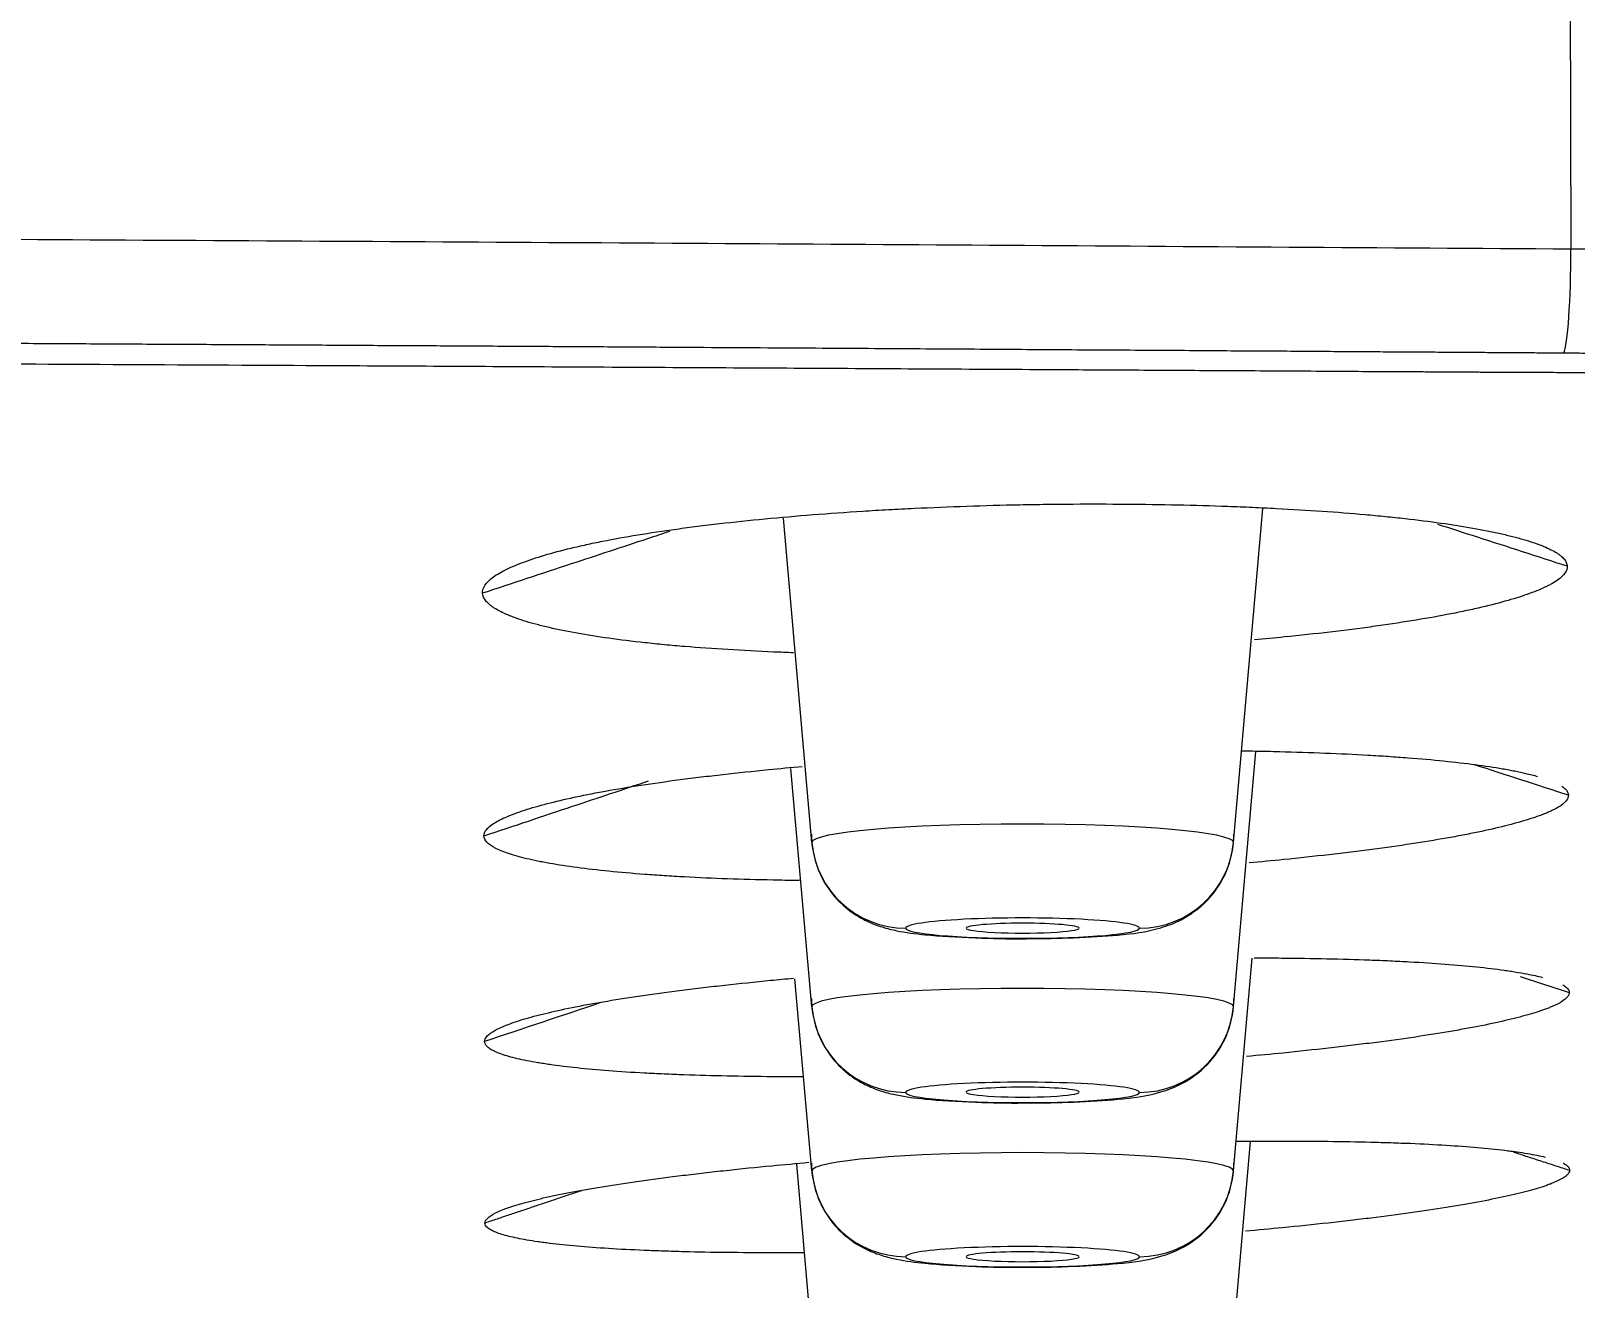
# Model space of a CAD drawing. Header units: millimetres. Extents: x 2433 to 4809, y -10272 to -6912.
# Drawn here: x 3273.48 to 3289.86, y -8008.73 to -7995.39 of the extents above; entities that cross this region are included whole.
import ezdxf

# ---------------------------------------------------------------- set-up
doc = ezdxf.new("R2010")
doc.units = ezdxf.units.MM
doc.layers.add('DIM', color=3, linetype='Continuous', lineweight=13)
doc.styles.add('ARIAL', font='arial.ttf')
doc.dimstyles.get("Standard").update_dxf_attribs({"dimtxt": 15, "dimasz": 15, "dimexe": 0.18, "dimexo": 0.0625, "dimgap": 4, "dimtad": 0, "dimtih": 1, "dimtoh": 1, "dimdec": 1, "dimdsep": 46, "dimtxsty": 'ARIAL', "dimcen": 0, "dimclrd": 3, "dimclre": 3, "dimclrt": 3, "dimadec": 0, "dimazin": 0, "dimtfac": 1, "dimtdec": 1, "dimtofl": 0, "dimtmove": 0, "dimatfit": 3, "dimfxl": 1, "dimtolj": 1, "dimtzin": 0, "dimarcsym": 0})

# ---------------------------------------------------------------- blocks, each defined once
blk = doc.blocks.new('*D42')
at = {"layer": 'Defpoints', "color": 0, "transparency": 16777216}
for p in [(3059.213, -8001.692), (3328.879, -8001.779), (3328.879, -8072.058)]:
    blk.add_point(p, dxfattribs=at)
at = {"layer": 'DIM', "color": 3, "lineweight": -2, "transparency": 16777216}
for p, q in [((3059.213, -8001.755), (3059.213, -8072.238)), ((3328.879, -8001.842), (3328.879, -8072.238)), ((3077.213, -8072.058), (3310.879, -8072.058)), ((3328.879, -8072.058), (3357.395, -8072.058))]:
    blk.add_line(p, q, dxfattribs=at)
at = {"layer": 'DIM', "color": 3, "transparency": 16777216}
for points in [[(3077.213, -8069.058), (3077.213, -8075.058), (3059.213, -8072.058)], [(3310.879, -8069.058), (3310.879, -8075.058), (3328.879, -8072.058)]]:
    blk.add_solid(points, dxfattribs=at)
at = {"layer": 'DIM', "color": 3, "transparency": 16777216, "insert": (3382.403, -8072.058), "char_height": 18, "attachment_point": 5, "style": 'ARIAL'}
blk.add_mtext('\\A1;270', dxfattribs=at)
blk = doc.blocks.new('*D43')
at = {"layer": 'Defpoints', "color": 0, "transparency": 16777216}
for p in [(3193.999, -7897.186), (3599.118, -9941.356), (3679.627, -9941.356)]:
    blk.add_point(p, dxfattribs=at)
at = {"layer": 'DIM', "color": 3, "lineweight": -2, "transparency": 16777216}
for p, q in [((3194.062, -7897.186), (3679.807, -7897.186)), ((3679.627, -7915.186), (3679.627, -8902.472)), ((3679.627, -9923.356), (3679.627, -8936.071)), ((3599.18, -9941.356), (3679.807, -9941.356))]:
    blk.add_line(p, q, dxfattribs=at)
at = {"layer": 'DIM', "color": 3, "transparency": 16777216}
for points in [[(3676.627, -7915.186), (3682.627, -7915.186), (3679.627, -7897.186)], [(3676.627, -9923.356), (3682.627, -9923.356), (3679.627, -9941.356)]]:
    blk.add_solid(points, dxfattribs=at)
at = {"layer": 'DIM', "color": 3, "transparency": 16777216, "insert": (3679.627, -8919.271), "char_height": 18, "attachment_point": 5, "style": 'ARIAL'}
blk.add_mtext('\\A1;(2280)', dxfattribs=at)

msp = doc.modelspace()

# ---------------------------------------------------------------- linework, layer by layer
at = {"linetype": 'Continuous', "lineweight": 13}
msp.add_line((3289.791, -7990.208), (3289.813, -7997.699), dxfattribs=at)
at = {"linetype": 'Continuous', "lineweight": 18}
for p, q in [((3286.236, -8003.998), (3286.547, -8000.453)), ((3281.763, -8003.998), (3281.461, -8000.558)), ((3286.236, -8005.741), (3286.474, -8003.032)), ((3281.763, -8005.741), (3281.541, -8003.212)), ((3286.236, -8007.484), (3286.434, -8005.225)), ((3281.763, -8007.484), (3281.584, -8005.445)), ((3286.236, -8009.227), (3286.416, -8007.17)), ((3281.763, -8009.227), (3281.604, -8007.411))]:
    msp.add_line(p, q, dxfattribs=at)
at = {"linetype": 'Continuous', "lineweight": 13}
for centre, major_axis, ratio, start_param, end_param in [((3289.73, -7997.82), (-0.006, -1), 0.082584, 0.167037, 1.693149), ((3283.999, -8003.998), (-2.236, 0), 0.087156, 3.141593, 6.283185), ((3282.759, -8003.911), (1, 0), 0.996195, 3.228859, 4.712389), ((3285.239, -8003.911), (-1, 0), 0.996195, 1.570796, 3.054326), ((3283.999, -8004.907), (1.24, 0), 0.087156, 0, 3.141593), ((3283.999, -8004.907), (1.24, 0), 0.087156, 3.141593, 6.283185), ((3283.999, -8005.741), (-2.236, 0), 0.087156, 3.141593, 6.283185), ((3282.759, -8005.654), (1, 0), 0.996195, 3.228859, 4.712389), ((3285.239, -8005.654), (-1, 0), 0.996195, 1.570796, 3.054326), ((3283.999, -8006.65), (1.24, 0), 0.087156, 0, 3.141593), ((3283.999, -8006.65), (1.24, 0), 0.087156, 3.141593, 6.283185), ((3283.999, -8007.484), (-2.236, 0), 0.087156, 3.141593, 6.283185), ((3282.759, -8007.397), (1, 0), 0.996195, 3.228859, 4.712389), ((3285.239, -8007.397), (-1, 0), 0.996195, 1.570796, 3.054326), ((3283.999, -8008.394), (1.24, 0), 0.087156, 0, 3.141593), ((3283.999, -8008.394), (1.24, 0), 0.087156, 3.141593, 6.283185)]:
    msp.add_ellipse(centre, major_axis=major_axis, ratio=ratio, start_param=start_param, end_param=end_param, dxfattribs=at)
at = {"linetype": 'Continuous', "lineweight": 18}
for centre, start_param, end_param in [((3283.999, -8004.907), 3.141593, 6.283185), ((3283.999, -8004.907), 0, 3.141593), ((3283.999, -8006.647), 3.141593, 6.283185), ((3283.999, -8006.647), 0, 3.141593), ((3283.999, -8008.394), 3.141593, 6.283185), ((3283.999, -8008.394), 0, 3.141593)]:
    msp.add_ellipse(centre, major_axis=(-0.6, 0), ratio=0.087156, start_param=start_param, end_param=end_param, dxfattribs=at)
at = {"linetype": 'Continuous', "lineweight": 13}
for points, knots in [([(3098.068, -7997.718), (3100.061, -7997.706), (3102.054, -7997.691), (3106.041, -7997.665), (3108.035, -7997.652), (3114.018, -7997.616), (3118.008, -7997.593), (3129.983, -7997.531), (3137.971, -7997.496), (3153.953, -7997.439), (3161.946, -7997.418), (3177.941, -7997.389), (3185.941, -7997.381), (3201.937, -7997.38), (3209.935, -7997.386), (3225.928, -7997.411), (3233.925, -7997.431), (3249.91, -7997.484), (3257.898, -7997.518), (3269.871, -7997.578), (3273.861, -7997.6), (3279.845, -7997.635), (3281.839, -7997.647), (3285.826, -7997.673), (3287.82, -7997.687), (3289.813, -7997.699)], [0, 0, 0, 0, 0.03125, 0.03125, 0.0625, 0.0625, 0.125, 0.125, 0.25, 0.25, 0.375, 0.375, 0.5, 0.5, 0.625, 0.625, 0.75, 0.75, 0.875, 0.875, 0.9375, 0.9375, 0.96875, 0.96875, 1, 1, 1, 1]), ([(3289.813, -7997.699), (3290.906, -7997.705), (3293.098, -7997.726), (3296.387, -7997.782), (3299.649, -7997.864), (3301.789, -7997.936), (3303.901, -7998.017), (3304.943, -7998.061), (3306.991, -7998.159), (3309.002, -7998.266), (3310.92, -7998.389), (3312.315, -7998.488), (3312.773, -7998.522), (3313.449, -7998.575), (3313.784, -7998.602), (3314.169, -7998.633), (3314.36, -7998.649), (3314.455, -7998.658), (3314.503, -7998.662), (3314.527, -7998.664), (3314.539, -7998.665), (3314.545, -7998.665), (3314.548, -7998.665), (3314.549, -7998.665), (3314.55, -7998.666), (3314.55, -7998.666), (3314.55, -7998.666), (3315.506, -7998.747), (3316.397, -7998.832), (3318.054, -7999.005), (3318.819, -7999.094), (3320.227, -7999.273), (3320.87, -7999.364), (3321.746, -7999.502), (3322.023, -7999.548), (3322.549, -7999.641), (3322.798, -7999.687), (3323.502, -7999.825), (3323.916, -7999.918), (3324.641, -8000.102), (3324.953, -8000.193), (3325.483, -8000.374), (3325.701, -8000.464), (3326.052, -8000.641), (3326.186, -8000.728), (3326.281, -8000.813)], [0, 0, 0, 0, 0.0625, 0.125, 0.1875, 0.25, 0.25, 0.3125, 0.3125, 0.375, 0.4375, 0.4375, 0.46875, 0.46875, 0.484375, 0.492188, 0.496094, 0.498047, 0.499023, 0.499512, 0.499756, 0.499878, 0.499939, 0.499969, 0.499985, 0.499985, 0.5, 0.5, 0.5625, 0.5625, 0.625, 0.625, 0.6875, 0.6875, 0.71875, 0.71875, 0.75, 0.75, 0.8125, 0.8125, 0.875, 0.875, 0.9375, 0.9375, 1, 1, 1, 1]), ([(3289.738, -7998.806), (3289.731, -7998.806), (3289.711, -7998.806), (3289.669, -7998.806), (3289.607, -7998.805), (3289.524, -7998.805), (3289.421, -7998.804), (3289.297, -7998.803), (3289.153, -7998.802), (3288.987, -7998.801), (3288.802, -7998.8), (3288.596, -7998.798), (3288.369, -7998.797), (3288.121, -7998.795), (3287.853, -7998.794), (3287.565, -7998.792), (3287.256, -7998.79), (3286.926, -7998.787), (3286.576, -7998.785), (3286.205, -7998.783), (3285.813, -7998.78), (3285.401, -7998.777), (3284.968, -7998.775), (3284.515, -7998.772), (3284.041, -7998.769), (3283.547, -7998.765), (3283.031, -7998.762), (3282.496, -7998.759), (3281.939, -7998.755), (3281.363, -7998.752), (3280.765, -7998.748), (3280.147, -7998.744), (3279.508, -7998.74), (3278.849, -7998.736), (3278.169, -7998.732), (3277.468, -7998.728), (3276.747, -7998.724), (3276.005, -7998.719), (3275.242, -7998.715), (3274.459, -7998.711), (3273.655, -7998.706), (3272.831, -7998.701), (3271.986, -7998.697), (3271.12, -7998.692), (3270.234, -7998.687), (3269.327, -7998.682), (3268.399, -7998.677), (3267.451, -7998.672), (3266.482, -7998.667), (3265.492, -7998.662), (3264.482, -7998.657), (3263.451, -7998.652), (3261.251, -7998.641), (3257.958, -7998.626), (3253.646, -7998.607), (3249.541, -7998.59), (3245.643, -7998.575), (3239.535, -7998.554), (3230.871, -7998.528), (3219.302, -7998.503), (3206.899, -7998.487), (3193.878, -7998.482), (3180.837, -7998.49), (3168.372, -7998.509), (3156.866, -7998.536), (3148.365, -7998.563), (3142.253, -7998.586), (3137.91, -7998.603), (3132.674, -7998.626), (3128.418, -7998.646), (3125.451, -7998.661), (3124.082, -7998.668), (3122.748, -7998.675), (3121.449, -7998.682), (3120.185, -7998.688), (3118.957, -7998.695), (3117.764, -7998.702), (3116.606, -7998.708), (3115.484, -7998.715), (3114.397, -7998.721), (3113.345, -7998.727), (3112.329, -7998.733), (3111.347, -7998.739), (3110.401, -7998.745), (3109.49, -7998.751), (3108.615, -7998.756), (3107.774, -7998.761), (3106.969, -7998.767), (3106.199, -7998.771), (3105.464, -7998.776), (3104.765, -7998.781), (3104.1, -7998.785), (3103.471, -7998.789), (3102.877, -7998.793), (3102.318, -7998.797), (3101.795, -7998.8), (3101.306, -7998.804), (3100.853, -7998.807), (3100.435, -7998.81), (3100.052, -7998.812), (3099.704, -7998.815), (3099.391, -7998.817), (3099.114, -7998.819), (3098.872, -7998.82), (3098.665, -7998.822), (3098.493, -7998.823), (3098.356, -7998.824), (3098.254, -7998.825), (3098.188, -7998.825), (3098.155, -7998.826), (3098.145, -7998.826)], [0, 0, 0, 0, 0.00011, 0.000328, 0.000653, 0.001086, 0.001627, 0.002275, 0.003031, 0.003894, 0.004865, 0.005944, 0.007131, 0.008425, 0.009827, 0.011336, 0.012953, 0.014678, 0.01651, 0.01845, 0.020497, 0.022652, 0.024915, 0.027286, 0.029764, 0.03235, 0.035043, 0.037844, 0.040753, 0.043769, 0.046893, 0.050125, 0.053464, 0.056911, 0.060465, 0.064127, 0.067897, 0.071775, 0.07576, 0.079853, 0.084053, 0.088361, 0.092777, 0.0973, 0.101931, 0.10667, 0.111516, 0.11647, 0.121531, 0.126701, 0.131977, 0.137362, 0.142854, 0.166443, 0.188951, 0.210378, 0.230724, 0.249989, 0.305985, 0.366316, 0.430982, 0.499982, 0.569953, 0.634944, 0.694953, 0.74998, 0.767983, 0.79065, 0.817983, 0.849981, 0.857318, 0.86447, 0.871439, 0.878224, 0.884825, 0.891243, 0.897476, 0.903525, 0.909391, 0.915072, 0.92057, 0.925883, 0.931013, 0.935959, 0.940721, 0.945299, 0.949693, 0.953903, 0.957929, 0.961772, 0.96543, 0.968905, 0.972196, 0.975302, 0.978225, 0.980964, 0.983519, 0.98589, 0.988078, 0.990081, 0.9919, 0.993536, 0.994988, 0.996256, 0.997339, 0.998239, 0.998955, 0.999487, 0.999836, 1, 1, 1, 1]), ([(3325.349, -8001.85), (3325.347, -8001.847), (3325.34, -8001.842), (3325.328, -8001.832), (3325.314, -8001.82), (3325.297, -8001.806), (3325.276, -8001.79), (3325.251, -8001.772), (3325.223, -8001.752), (3325.189, -8001.729), (3325.15, -8001.705), (3325.103, -8001.677), (3325.048, -8001.645), (3324.984, -8001.612), (3324.917, -8001.578), (3324.846, -8001.544), (3324.752, -8001.503), (3324.63, -8001.452), (3324.472, -8001.391), (3324.293, -8001.328), (3323.967, -8001.222), (3323.445, -8001.075), (3322.653, -8000.89), (3321.841, -8000.729), (3321.033, -8000.589), (3320.243, -8000.464), (3319.323, -8000.333), (3318.182, -8000.187), (3316.851, -8000.034), (3315.379, -7999.886), (3313.664, -7999.731), (3311.478, -7999.559), (3309.319, -7999.416), (3307.608, -7999.318), (3306.653, -7999.267), (3305.824, -7999.225), (3305.065, -7999.189), (3304.314, -7999.155), (3303.555, -7999.123), (3302.555, -7999.082), (3301.289, -7999.035), (3299.73, -7998.984), (3298.098, -7998.938), (3296.896, -7998.909), (3296.158, -7998.893), (3295.908, -7998.888), (3295.658, -7998.883), (3295.409, -7998.878), (3295.162, -7998.874), (3294.915, -7998.869), (3294.669, -7998.865), (3294.424, -7998.86), (3294.179, -7998.856), (3293.936, -7998.852), (3293.694, -7998.848), (3293.453, -7998.845), (3293.213, -7998.841), (3292.974, -7998.838), (3292.736, -7998.835), (3292.498, -7998.832), (3292.262, -7998.829), (3292.027, -7998.826), (3291.794, -7998.824), (3291.561, -7998.821), (3291.329, -7998.819), (3291.098, -7998.817), (3290.869, -7998.815), (3290.641, -7998.813), (3290.413, -7998.811), (3290.187, -7998.809), (3289.963, -7998.808), (3289.813, -7998.807), (3289.738, -7998.806)], [0, 0, 0, 0, 0.001614, 0.00367, 0.006167, 0.009107, 0.012488, 0.016311, 0.020577, 0.025284, 0.030434, 0.036027, 0.043191, 0.05036, 0.057533, 0.06471, 0.071892, 0.084353, 0.097416, 0.11108, 0.125346, 0.166756, 0.208317, 0.250031, 0.277722, 0.307818, 0.340322, 0.375231, 0.420225, 0.461811, 0.499995, 0.557019, 0.625101, 0.649907, 0.670653, 0.68734, 0.703009, 0.71867, 0.734324, 0.749969, 0.779854, 0.810657, 0.84238, 0.875027, 0.879814, 0.884576, 0.889315, 0.89403, 0.898721, 0.903388, 0.908032, 0.912651, 0.917246, 0.921817, 0.926364, 0.930888, 0.935387, 0.939862, 0.944313, 0.948741, 0.953144, 0.957523, 0.961879, 0.96621, 0.970518, 0.974801, 0.979061, 0.983297, 0.987508, 0.991696, 0.99586, 1, 1, 1, 1]), ([(3280.257, -8000.697), (3280.178, -8000.723), (3279.829, -8000.839), (3279.167, -8001.057), (3278.584, -8001.25), (3278.271, -8001.353)], [0, 0, 0, 0, 0.119243, 0.526887, 1, 1, 1, 1]), ([(3288.4, -8000.62), (3288.54, -8000.665), (3288.999, -8000.813), (3289.457, -8000.961), (3289.775, -8001.064)], [0, 0, 0, 0, 0.305241, 1, 1, 1, 1]), ([(3280.028, -8003.348), (3279.759, -8003.438), (3279.178, -8003.632), (3278.597, -8003.826), (3278.285, -8003.93)], [0, 0, 0, 0, 0.462581, 1, 1, 1, 1])]:
    msp.add_open_spline(points, degree=3, knots=knots, dxfattribs=at)
at = {"linetype": 'Continuous', "lineweight": 18}
for points, knots in [([(3098.25, -7999.029), (3098.255, -7999.029), (3098.269, -7999.029), (3098.293, -7999.028), (3098.323, -7999.028), (3098.359, -7999.028), (3098.403, -7999.028), (3098.452, -7999.027), (3098.508, -7999.027), (3098.571, -7999.026), (3098.64, -7999.026), (3098.716, -7999.025), (3098.798, -7999.025), (3098.887, -7999.024), (3098.982, -7999.024), (3099.084, -7999.023), (3099.192, -7999.022), (3099.307, -7999.021), (3099.428, -7999.021), (3099.556, -7999.02), (3099.69, -7999.019), (3099.831, -7999.018), (3099.979, -7999.017), (3100.133, -7999.016), (3100.293, -7999.015), (3100.46, -7999.014), (3100.633, -7999.013), (3100.813, -7999.012), (3101, -7999.011), (3101.193, -7999.01), (3101.392, -7999.009), (3101.598, -7999.008), (3101.811, -7999.006), (3102.03, -7999.005), (3102.255, -7999.004), (3102.487, -7999.002), (3102.726, -7999.001), (3102.971, -7999), (3103.223, -7998.998), (3103.481, -7998.996), (3103.745, -7998.995), (3104.016, -7998.993), (3104.294, -7998.992), (3104.578, -7998.99), (3104.869, -7998.988), (3105.166, -7998.987), (3105.47, -7998.985), (3105.78, -7998.983), (3106.097, -7998.981), (3106.42, -7998.979), (3106.75, -7998.978), (3107.086, -7998.976), (3107.429, -7998.974), (3107.778, -7998.972), (3108.134, -7998.97), (3108.496, -7998.968), (3108.865, -7998.966), (3109.24, -7998.963), (3109.622, -7998.961), (3110.011, -7998.959), (3110.405, -7998.957), (3110.807, -7998.955), (3111.215, -7998.953), (3111.629, -7998.95), (3112.05, -7998.948), (3112.478, -7998.946), (3112.912, -7998.943), (3113.353, -7998.941), (3113.8, -7998.939), (3114.253, -7998.936), (3114.713, -7998.934), (3115.18, -7998.931), (3115.653, -7998.929), (3116.133, -7998.926), (3116.619, -7998.924), (3117.112, -7998.921), (3117.611, -7998.919), (3118.117, -7998.916), (3118.63, -7998.914), (3119.148, -7998.911), (3119.674, -7998.909), (3120.206, -7998.906), (3120.744, -7998.903), (3121.289, -7998.901), (3121.841, -7998.898), (3122.399, -7998.895), (3122.964, -7998.893), (3123.535, -7998.89), (3124.112, -7998.887), (3124.697, -7998.885), (3125.287, -7998.882), (3125.885, -7998.879), (3126.488, -7998.876), (3127.099, -7998.874), (3127.716, -7998.871), (3128.339, -7998.868), (3128.969, -7998.865), (3129.606, -7998.863), (3130.249, -7998.86), (3130.898, -7998.857), (3131.554, -7998.854), (3132.217, -7998.852), (3132.886, -7998.849), (3133.562, -7998.846), (3134.244, -7998.844), (3134.933, -7998.841), (3135.628, -7998.838), (3136.33, -7998.835), (3137.039, -7998.833), (3137.754, -7998.83), (3138.475, -7998.827), (3139.203, -7998.825), (3139.938, -7998.822), (3140.679, -7998.819), (3141.427, -7998.817), (3142.181, -7998.814), (3142.942, -7998.811), (3143.709, -7998.809), (3144.483, -7998.806), (3145.264, -7998.803), (3149.2, -7998.791), (3156.18, -7998.771), (3166.091, -7998.748), (3175.669, -7998.733), (3184.914, -7998.724), (3194.759, -7998.72), (3205.449, -7998.723), (3217.225, -7998.735), (3229.395, -7998.757), (3240.926, -7998.787), (3251.493, -7998.823), (3259.753, -7998.855), (3266.67, -7998.886), (3271.953, -7998.912), (3276.19, -7998.934), (3279.343, -7998.951), (3281.9, -7998.965), (3283.906, -7998.977), (3285.339, -7998.985), (3286.198, -7998.99), (3286.923, -7998.994), (3287.481, -7998.998), (3287.838, -7999), (3288.096, -7999.001), (3288.255, -7999.002), (3288.349, -7999.003), (3288.412, -7999.003), (3288.477, -7999.004), (3288.54, -7999.004), (3288.604, -7999.004), (3288.666, -7999.005), (3288.728, -7999.005), (3288.79, -7999.005), (3288.851, -7999.006), (3288.911, -7999.006), (3288.97, -7999.006), (3289.029, -7999.007), (3289.088, -7999.007), (3289.145, -7999.007), (3289.202, -7999.008), (3289.259, -7999.008), (3289.314, -7999.008), (3289.37, -7999.008), (3289.424, -7999.009), (3289.478, -7999.009), (3289.531, -7999.009), (3289.584, -7999.009), (3289.619, -7999.009), (3289.636, -7999.009)], [0, 0, 0, 0, 0.00009, 0.000214, 0.000373, 0.000565, 0.000792, 0.001052, 0.001347, 0.001676, 0.002038, 0.002435, 0.002866, 0.003331, 0.003831, 0.004364, 0.004931, 0.005533, 0.006168, 0.006838, 0.007542, 0.008279, 0.009051, 0.009857, 0.010697, 0.011572, 0.01248, 0.013422, 0.014398, 0.015409, 0.016453, 0.017532, 0.018645, 0.019791, 0.020972, 0.022187, 0.023436, 0.024719, 0.026036, 0.027387, 0.028773, 0.030192, 0.031646, 0.033133, 0.034655, 0.03621, 0.0378, 0.039424, 0.041082, 0.042774, 0.0445, 0.04626, 0.048054, 0.049882, 0.051745, 0.053641, 0.055572, 0.057536, 0.059535, 0.061568, 0.063634, 0.065735, 0.06787, 0.070039, 0.072242, 0.074479, 0.076751, 0.079056, 0.081395, 0.083769, 0.086176, 0.088618, 0.091093, 0.093603, 0.096147, 0.098725, 0.101337, 0.103983, 0.106663, 0.109377, 0.112125, 0.114907, 0.117724, 0.120574, 0.123459, 0.126377, 0.12933, 0.132317, 0.135337, 0.138392, 0.141481, 0.144604, 0.147761, 0.150952, 0.154177, 0.157437, 0.16073, 0.164057, 0.167419, 0.170814, 0.174244, 0.177708, 0.181205, 0.184737, 0.188303, 0.191903, 0.195537, 0.199205, 0.202907, 0.206644, 0.210414, 0.214218, 0.218057, 0.221929, 0.225836, 0.229776, 0.233751, 0.23776, 0.241803, 0.24588, 0.249991, 0.303491, 0.355239, 0.405237, 0.453486, 0.499984, 0.559382, 0.620846, 0.684379, 0.749981, 0.801489, 0.849982, 0.879494, 0.909989, 0.932861, 0.945993, 0.959494, 0.972996, 0.977496, 0.981997, 0.986498, 0.988888, 0.990758, 0.992108, 0.992938, 0.993249, 0.99359, 0.993928, 0.994262, 0.994594, 0.994922, 0.995247, 0.995568, 0.995886, 0.996201, 0.996513, 0.996822, 0.997127, 0.997429, 0.997728, 0.998023, 0.998315, 0.998604, 0.99889, 0.999172, 0.999451, 0.999727, 1, 1, 1, 1]), ([(3289.636, -7999.009), (3289.67, -7999.01), (3289.737, -7999.01), (3289.838, -7999.01), (3289.939, -7999.011), (3290.039, -7999.011), (3290.14, -7999.012), (3290.24, -7999.012), (3290.341, -7999.013), (3290.441, -7999.013), (3290.542, -7999.014), (3290.642, -7999.015), (3290.742, -7999.015), (3290.842, -7999.016), (3290.943, -7999.017), (3291.043, -7999.017), (3291.143, -7999.018), (3291.243, -7999.019), (3291.343, -7999.02), (3291.443, -7999.021), (3291.542, -7999.021), (3291.642, -7999.022), (3291.742, -7999.023), (3291.841, -7999.024), (3291.941, -7999.025), (3292.04, -7999.026), (3292.14, -7999.027), (3292.239, -7999.028), (3292.338, -7999.029), (3292.438, -7999.03), (3292.537, -7999.031), (3292.636, -7999.032), (3292.735, -7999.033), (3292.834, -7999.035), (3292.933, -7999.036), (3293.032, -7999.037), (3293.13, -7999.038), (3293.229, -7999.04), (3293.328, -7999.041), (3293.426, -7999.042), (3293.525, -7999.043), (3293.623, -7999.045), (3293.721, -7999.046), (3293.819, -7999.048), (3293.918, -7999.049), (3294.016, -7999.05), (3294.114, -7999.052), (3294.212, -7999.053), (3294.309, -7999.055), (3294.407, -7999.056), (3294.505, -7999.058), (3294.602, -7999.06), (3294.7, -7999.061), (3294.797, -7999.063), (3294.895, -7999.065), (3294.992, -7999.066), (3295.089, -7999.068), (3295.186, -7999.07), (3295.283, -7999.071), (3295.38, -7999.073), (3295.477, -7999.075), (3295.574, -7999.077), (3295.671, -7999.079), (3295.767, -7999.08), (3295.864, -7999.082), (3295.96, -7999.084), (3296.057, -7999.086), (3296.153, -7999.088), (3296.249, -7999.09), (3296.345, -7999.092), (3296.441, -7999.094), (3296.537, -7999.096), (3296.633, -7999.098), (3296.728, -7999.1), (3296.824, -7999.102), (3296.919, -7999.105), (3297.015, -7999.107), (3297.11, -7999.109), (3297.205, -7999.111), (3297.301, -7999.113), (3297.396, -7999.116), (3297.491, -7999.118), (3297.585, -7999.12), (3297.68, -7999.122), (3297.775, -7999.125), (3297.869, -7999.127), (3297.964, -7999.13), (3298.058, -7999.132), (3298.152, -7999.134), (3298.247, -7999.137), (3298.341, -7999.139), (3298.434, -7999.142), (3298.528, -7999.144), (3298.622, -7999.147), (3298.716, -7999.149), (3298.809, -7999.152), (3298.903, -7999.155), (3298.996, -7999.157), (3299.089, -7999.16), (3299.182, -7999.162), (3299.275, -7999.165), (3299.368, -7999.168), (3299.461, -7999.171), (3299.554, -7999.173), (3299.646, -7999.176), (3299.739, -7999.179), (3299.831, -7999.182), (3299.923, -7999.185), (3300.015, -7999.187), (3300.107, -7999.19), (3300.199, -7999.193), (3300.291, -7999.196), (3300.383, -7999.199), (3300.474, -7999.202), (3300.566, -7999.205), (3300.657, -7999.208), (3300.748, -7999.211), (3300.839, -7999.214), (3300.93, -7999.217), (3301.021, -7999.22), (3301.112, -7999.223), (3301.202, -7999.226), (3301.293, -7999.23), (3301.383, -7999.233), (3301.473, -7999.236), (3301.563, -7999.239), (3301.653, -7999.242), (3301.743, -7999.246), (3301.833, -7999.249), (3301.923, -7999.252), (3302.012, -7999.256), (3302.102, -7999.259), (3302.191, -7999.262), (3302.621, -7999.279), (3303.399, -7999.31), (3304.525, -7999.359), (3305.671, -7999.413), (3306.833, -7999.474), (3307.846, -7999.531), (3308.695, -7999.582), (3309.366, -7999.624), (3309.997, -7999.666), (3310.828, -7999.724), (3311.85, -7999.799), (3313.037, -7999.896), (3314.172, -7999.997), (3315.259, -8000.102), (3316.307, -8000.213), (3317.311, -8000.33), (3318.239, -8000.449), (3319.105, -8000.571), (3319.897, -8000.694), (3320.895, -8000.868), (3321.963, -8001.089), (3322.729, -8001.297), (3323.151, -8001.437), (3323.348, -8001.509), (3323.521, -8001.578), (3323.65, -8001.636), (3323.746, -8001.683), (3323.816, -8001.719), (3323.88, -8001.755), (3323.927, -8001.783), (3323.959, -8001.803), (3323.979, -8001.816), (3323.999, -8001.83), (3324.019, -8001.844), (3324.039, -8001.858), (3324.06, -8001.873), (3324.079, -8001.889), (3324.099, -8001.904), (3324.118, -8001.921), (3324.131, -8001.932), (3324.137, -8001.937)], [0, 0, 0, 0, 0.001925, 0.00385, 0.005774, 0.007698, 0.009621, 0.011544, 0.013466, 0.015387, 0.017309, 0.019229, 0.021149, 0.023069, 0.024988, 0.026907, 0.028825, 0.030743, 0.03266, 0.034576, 0.036493, 0.038408, 0.040324, 0.042238, 0.044152, 0.046066, 0.047979, 0.049892, 0.051804, 0.053716, 0.055628, 0.057538, 0.059449, 0.061359, 0.063268, 0.065177, 0.067085, 0.068993, 0.070901, 0.072808, 0.074714, 0.07662, 0.078526, 0.080431, 0.082336, 0.08424, 0.086144, 0.088047, 0.08995, 0.091852, 0.093754, 0.095655, 0.097556, 0.099456, 0.101356, 0.103256, 0.105155, 0.107053, 0.108951, 0.110849, 0.112746, 0.114642, 0.116539, 0.118434, 0.12033, 0.122224, 0.124119, 0.126013, 0.127906, 0.129799, 0.131691, 0.133583, 0.135475, 0.137366, 0.139257, 0.141147, 0.143037, 0.144926, 0.146815, 0.148703, 0.150591, 0.152479, 0.154366, 0.156252, 0.158139, 0.160024, 0.16191, 0.163794, 0.165679, 0.167563, 0.169446, 0.171329, 0.173212, 0.175094, 0.176976, 0.178858, 0.180739, 0.182619, 0.184499, 0.186379, 0.188258, 0.190137, 0.192015, 0.193893, 0.195771, 0.197648, 0.199525, 0.201401, 0.203277, 0.205152, 0.207027, 0.208902, 0.210776, 0.21265, 0.214523, 0.216396, 0.218269, 0.220141, 0.222013, 0.223884, 0.225755, 0.227625, 0.229496, 0.231365, 0.233235, 0.235104, 0.236972, 0.23884, 0.240708, 0.242575, 0.244442, 0.246309, 0.248175, 0.250041, 0.273303, 0.297453, 0.322491, 0.34842, 0.375242, 0.391867, 0.407779, 0.422977, 0.437462, 0.468812, 0.500015, 0.530634, 0.561693, 0.593196, 0.625148, 0.657591, 0.687383, 0.719116, 0.750008, 0.813906, 0.875033, 0.891533, 0.907411, 0.922664, 0.937294, 0.945305, 0.953187, 0.960939, 0.968561, 0.97128, 0.974094, 0.977002, 0.980005, 0.983101, 0.986293, 0.989578, 0.992958, 0.996432, 1, 1, 1, 1]), ([(3278.271, -8001.353), (3278.269, -8001.326), (3278.277, -8001.299), (3278.311, -8001.245), (3278.337, -8001.218), (3278.408, -8001.163), (3278.453, -8001.136), (3278.56, -8001.081), (3278.623, -8001.055), (3278.763, -8001.002), (3278.841, -8000.976), (3279.014, -8000.924), (3279.108, -8000.899), (3279.237, -8000.868), (3279.263, -8000.862), (3279.317, -8000.85), (3279.344, -8000.843), (3279.427, -8000.825), (3279.485, -8000.813), (3279.661, -8000.778), (3279.786, -8000.756), (3280.048, -8000.712), (3280.186, -8000.692), (3280.402, -8000.662), (3280.476, -8000.652), (3280.589, -8000.638), (3280.627, -8000.633), (3280.705, -8000.624), (3280.744, -8000.619), (3280.94, -8000.596), (3281.101, -8000.58), (3281.431, -8000.548), (3281.6, -8000.533), (3281.946, -8000.506), (3282.122, -8000.493), (3282.348, -8000.479), (3282.393, -8000.476), (3282.485, -8000.471), (3282.53, -8000.468), (3282.668, -8000.461), (3282.76, -8000.456), (3283.036, -8000.443), (3283.406, -8000.428), (3283.78, -8000.417), (3284.062, -8000.412), (3284.156, -8000.41), (3284.298, -8000.409), (3284.346, -8000.408), (3284.44, -8000.407), (3284.488, -8000.407), (3284.723, -8000.405), (3284.91, -8000.406), (3285.278, -8000.409), (3285.461, -8000.411), (3285.821, -8000.419), (3285.999, -8000.424), (3286.218, -8000.432), (3286.262, -8000.434), (3286.349, -8000.437), (3286.479, -8000.443), (3286.606, -8000.449), (3286.856, -8000.462), (3287.018, -8000.471), (3287.331, -8000.493), (3287.483, -8000.505), (3287.704, -8000.524), (3287.776, -8000.531), (3287.882, -8000.542), (3287.918, -8000.545), (3287.987, -8000.553), (3288.158, -8000.571), (3288.316, -8000.591), (3288.555, -8000.625), (3288.668, -8000.643), (3288.878, -8000.68), (3288.976, -8000.7), (3289.089, -8000.725), (3289.111, -8000.73), (3289.154, -8000.741), (3289.217, -8000.756), (3289.275, -8000.772), (3289.385, -8000.804), (3289.45, -8000.826), (3289.563, -8000.871), (3289.611, -8000.894), (3289.66, -8000.923), (3289.67, -8000.929), (3289.687, -8000.941), (3289.695, -8000.947), (3289.718, -8000.965), (3289.731, -8000.978), (3289.762, -8001.014), (3289.774, -8001.039), (3289.775, -8001.064)], [0, 0, 0, 0, 0.03125, 0.03125, 0.0625, 0.0625, 0.09375, 0.09375, 0.125, 0.125, 0.15625, 0.15625, 0.1875, 0.1875, 0.195313, 0.195313, 0.203125, 0.203125, 0.21875, 0.21875, 0.25, 0.25, 0.28125, 0.28125, 0.296875, 0.296875, 0.304688, 0.304688, 0.3125, 0.3125, 0.34375, 0.34375, 0.375, 0.375, 0.40625, 0.40625, 0.414063, 0.414063, 0.421875, 0.421875, 0.4375, 0.4375, 0.46875, 0.5, 0.5, 0.515625, 0.515625, 0.523438, 0.523438, 0.53125, 0.53125, 0.5625, 0.5625, 0.59375, 0.59375, 0.625, 0.625, 0.632813, 0.632813, 0.640625, 0.65625, 0.65625, 0.6875, 0.6875, 0.71875, 0.71875, 0.734375, 0.734375, 0.742188, 0.742188, 0.75, 0.78125, 0.78125, 0.8125, 0.8125, 0.84375, 0.84375, 0.851563, 0.851563, 0.859375, 0.875, 0.875, 0.90625, 0.90625, 0.9375, 0.9375, 0.945313, 0.945313, 0.953125, 0.953125, 0.96875, 0.96875, 1, 1, 1, 1]), ([(3289.775, -8001.064), (3289.777, -8001.089), (3289.769, -8001.114), (3289.734, -8001.164), (3289.708, -8001.19), (3289.654, -8001.228), (3289.634, -8001.24), (3289.601, -8001.259), (3289.589, -8001.265), (3289.564, -8001.278), (3289.551, -8001.284), (3289.484, -8001.316), (3289.421, -8001.341), (3289.28, -8001.391), (3289.202, -8001.415), (3289.028, -8001.463), (3288.934, -8001.487), (3288.805, -8001.517), (3288.779, -8001.523), (3288.725, -8001.534), (3288.697, -8001.54), (3288.614, -8001.558), (3288.557, -8001.569), (3288.38, -8001.603), (3288.256, -8001.625), (3287.993, -8001.667), (3287.856, -8001.688), (3287.639, -8001.718), (3287.565, -8001.727), (3287.452, -8001.742), (3287.414, -8001.746), (3287.337, -8001.756), (3287.298, -8001.761), (3287.101, -8001.784), (3286.94, -8001.801), (3286.671, -8001.828), (3286.565, -8001.838), (3286.457, -8001.848)], [0, 0, 0, 0, 0.085959, 0.085959, 0.171917, 0.171917, 0.214897, 0.214897, 0.236386, 0.236386, 0.257876, 0.257876, 0.343835, 0.343835, 0.429793, 0.429793, 0.515752, 0.515752, 0.537242, 0.537242, 0.558731, 0.558731, 0.601711, 0.601711, 0.687669, 0.687669, 0.773628, 0.773628, 0.816607, 0.816607, 0.838097, 0.838097, 0.859586, 0.859586, 0.945545, 0.945545, 1, 1, 1, 1]), ([(3281.57, -8001.985), (3281.498, -8001.983), (3281.427, -8001.98), (3281.191, -8001.97), (3281.029, -8001.961), (3280.715, -8001.942), (3280.563, -8001.931), (3280.343, -8001.913), (3280.271, -8001.907), (3280.164, -8001.897), (3280.129, -8001.893), (3280.06, -8001.886), (3280.026, -8001.882), (3279.857, -8001.864), (3279.73, -8001.848), (3279.491, -8001.815), (3279.379, -8001.797), (3279.168, -8001.759), (3279.07, -8001.739), (3278.957, -8001.713), (3278.935, -8001.708), (3278.892, -8001.697), (3278.828, -8001.681), (3278.77, -8001.665), (3278.66, -8001.631), (3278.595, -8001.608), (3278.482, -8001.56), (3278.434, -8001.536), (3278.385, -8001.504), (3278.376, -8001.498), (3278.359, -8001.485), (3278.351, -8001.479), (3278.328, -8001.459), (3278.315, -8001.446), (3278.284, -8001.407), (3278.272, -8001.38), (3278.271, -8001.353)], [0, 0, 0, 0, 0.036735, 0.036735, 0.124305, 0.124305, 0.211874, 0.211874, 0.255659, 0.255659, 0.277552, 0.277552, 0.299444, 0.299444, 0.387013, 0.387013, 0.474583, 0.474583, 0.562152, 0.562152, 0.584045, 0.584045, 0.605937, 0.649722, 0.649722, 0.737291, 0.737291, 0.824861, 0.824861, 0.846753, 0.846753, 0.868646, 0.868646, 0.91243, 0.91243, 1, 1, 1, 1]), ([(3286.323, -8003.025), (3286.329, -8003.025), (3286.334, -8003.025), (3286.384, -8003.026), (3286.513, -8003.028), (3286.64, -8003.031), (3286.889, -8003.038), (3287.05, -8003.043), (3287.363, -8003.055), (3287.515, -8003.062), (3287.735, -8003.075), (3287.807, -8003.079), (3287.913, -8003.086), (3287.948, -8003.089), (3288.017, -8003.094), (3288.187, -8003.106), (3288.345, -8003.12), (3288.583, -8003.145), (3288.806, -8003.171), (3289, -8003.2), (3289.113, -8003.219), (3289.135, -8003.223), (3289.177, -8003.231), (3289.24, -8003.243), (3289.298, -8003.256), (3289.38, -8003.275), (3289.422, -8003.286), (3289.461, -8003.297)], [0, 0, 0, 0, 0.003922, 0.003922, 0.033638, 0.09307, 0.09307, 0.211934, 0.211934, 0.330798, 0.330798, 0.390229, 0.390229, 0.419945, 0.419945, 0.449661, 0.568525, 0.568525, 0.687389, 0.806252, 0.806252, 0.835968, 0.835968, 0.865684, 0.925116, 0.925116, 1, 1, 1, 1]), ([(3278.285, -8003.93), (3278.284, -8003.908), (3278.293, -8003.885), (3278.329, -8003.84), (3278.356, -8003.817), (3278.411, -8003.782), (3278.432, -8003.771), (3278.477, -8003.747), (3278.502, -8003.736), (3278.584, -8003.701), (3278.647, -8003.678), (3278.789, -8003.631), (3278.868, -8003.609), (3279.043, -8003.563), (3279.138, -8003.541), (3279.267, -8003.513), (3279.294, -8003.507), (3279.348, -8003.496), (3279.375, -8003.491), (3279.459, -8003.474), (3279.517, -8003.463), (3279.694, -8003.431), (3279.819, -8003.41), (3280.083, -8003.37), (3280.221, -8003.35), (3280.438, -8003.322), (3280.512, -8003.312), (3280.626, -8003.298), (3280.664, -8003.294), (3280.741, -8003.285), (3280.781, -8003.28), (3280.977, -8003.258), (3281.139, -8003.241), (3281.422, -8003.213), (3281.541, -8003.202), (3281.662, -8003.192)], [0, 0, 0, 0, 0.085401, 0.085401, 0.170801, 0.170801, 0.213502, 0.213502, 0.256202, 0.256202, 0.341603, 0.341603, 0.427004, 0.427004, 0.512404, 0.512404, 0.533755, 0.533755, 0.555105, 0.555105, 0.597805, 0.597805, 0.683206, 0.683206, 0.768607, 0.768607, 0.811307, 0.811307, 0.832657, 0.832657, 0.854007, 0.854007, 0.939408, 0.939408, 1, 1, 1, 1]), ([(3289.717, -8003.4), (3289.717, -8003.401), (3289.718, -8003.401), (3289.734, -8003.412), (3289.747, -8003.422), (3289.777, -8003.452), (3289.787, -8003.473), (3289.788, -8003.494)], [0, 0, 0, 0, 0.020251, 0.020251, 0.346834, 0.346834, 1, 1, 1, 1]), ([(3289.788, -8003.494), (3289.789, -8003.516), (3289.78, -8003.537), (3289.744, -8003.58), (3289.717, -8003.602), (3289.662, -8003.635), (3289.641, -8003.646), (3289.607, -8003.662), (3289.595, -8003.668), (3289.57, -8003.679), (3289.557, -8003.685), (3289.488, -8003.713), (3289.425, -8003.735), (3289.283, -8003.779), (3289.203, -8003.801), (3289.028, -8003.845), (3288.933, -8003.867), (3288.803, -8003.894), (3288.777, -8003.899), (3288.723, -8003.91), (3288.695, -8003.915), (3288.611, -8003.931), (3288.554, -8003.942), (3288.376, -8003.973), (3288.126, -8004.014), (3287.849, -8004.053), (3287.632, -8004.082), (3287.558, -8004.091), (3287.444, -8004.105), (3287.406, -8004.11), (3287.328, -8004.119), (3287.289, -8004.124), (3287.093, -8004.146), (3286.931, -8004.163), (3286.647, -8004.192), (3286.525, -8004.203), (3286.401, -8004.215)], [0, 0, 0, 0, 0.085291, 0.085291, 0.170583, 0.170583, 0.213229, 0.213229, 0.234552, 0.234552, 0.255874, 0.255874, 0.341166, 0.341166, 0.426457, 0.426457, 0.511749, 0.511749, 0.533072, 0.533072, 0.554395, 0.554395, 0.59704, 0.59704, 0.682332, 0.767623, 0.767623, 0.810269, 0.810269, 0.831592, 0.831592, 0.852915, 0.852915, 0.938206, 0.938206, 1, 1, 1, 1]), ([(3281.634, -8004.402), (3281.624, -8004.402), (3281.529, -8004.401), (3281.435, -8004.399), (3281.186, -8004.394), (3281.025, -8004.39), (3280.712, -8004.379), (3280.56, -8004.372), (3280.34, -8004.36), (3280.268, -8004.356), (3280.162, -8004.349), (3280.127, -8004.347), (3280.058, -8004.342), (3279.888, -8004.33), (3279.73, -8004.316), (3279.491, -8004.292), (3279.38, -8004.279), (3279.17, -8004.251), (3279.073, -8004.236), (3278.961, -8004.216), (3278.939, -8004.212), (3278.896, -8004.204), (3278.833, -8004.192), (3278.775, -8004.179), (3278.666, -8004.153), (3278.602, -8004.135), (3278.49, -8004.097), (3278.443, -8004.078), (3278.395, -8004.052), (3278.386, -8004.047), (3278.369, -8004.037), (3278.361, -8004.032), (3278.339, -8004.016), (3278.327, -8004.006), (3278.297, -8003.974), (3278.286, -8003.952), (3278.285, -8003.93)], [0, 0, 0, 0, 0.004846, 0.048114, 0.048114, 0.134649, 0.134649, 0.221184, 0.221184, 0.264451, 0.264451, 0.286085, 0.286085, 0.307719, 0.394254, 0.394254, 0.480789, 0.480789, 0.567324, 0.567324, 0.588958, 0.588958, 0.610592, 0.653859, 0.653859, 0.740395, 0.740395, 0.82693, 0.82693, 0.848564, 0.848564, 0.870197, 0.870197, 0.913465, 0.913465, 1, 1, 1, 1]), ([(3281.759, -8003.911), (3281.761, -8004.049), (3281.805, -8004.273), (3281.969, -8004.548), (3282.156, -8004.726), (3282.344, -8004.837), (3282.517, -8004.901), (3282.713, -8004.948), (3282.993, -8004.985), (3283.45, -8005.011), (3283.852, -8005.022), (3284.029, -8005.019), (3284.038, -8005.019)], [0, 0, 0, 0, 0.122527, 0.215408, 0.294634, 0.364592, 0.427727, 0.496738, 0.634659, 0.831916, 0.991471, 1, 1, 1, 1]), ([(3284.038, -8005.019), (3284.216, -8005.018), (3284.561, -8005.013), (3285.065, -8004.978), (3285.354, -8004.946), (3285.702, -8004.822), (3285.964, -8004.633), (3286.164, -8004.344), (3286.233, -8004.087), (3286.239, -8003.939), (3286.239, -8003.911)], [0, 0, 0, 0, 0.162675, 0.337768, 0.550867, 0.638384, 0.752048, 0.857541, 0.972916, 1, 1, 1, 1]), ([(3286.455, -8005.222), (3286.467, -8005.222), (3286.564, -8005.223), (3286.66, -8005.223), (3286.909, -8005.226), (3287.07, -8005.228), (3287.383, -8005.235), (3287.534, -8005.239), (3287.753, -8005.247), (3287.825, -8005.25), (3287.931, -8005.255), (3287.966, -8005.257), (3288.034, -8005.26), (3288.068, -8005.262), (3288.236, -8005.271), (3288.362, -8005.279), (3288.599, -8005.297), (3288.821, -8005.317), (3289.015, -8005.341), (3289.127, -8005.356), (3289.149, -8005.36), (3289.191, -8005.366), (3289.254, -8005.376), (3289.311, -8005.386), (3289.409, -8005.405), (3289.464, -8005.417), (3289.513, -8005.43)], [0, 0, 0, 0, 0.008019, 0.067423, 0.067423, 0.18623, 0.18623, 0.305037, 0.305037, 0.364441, 0.364441, 0.394143, 0.394143, 0.423845, 0.423845, 0.542652, 0.542652, 0.661459, 0.780266, 0.780266, 0.809968, 0.809968, 0.83967, 0.899073, 0.899073, 1, 1, 1, 1]), ([(3278.293, -8006.11), (3278.292, -8006.091), (3278.302, -8006.071), (3278.339, -8006.032), (3278.367, -8006.011), (3278.441, -8005.971), (3278.487, -8005.95), (3278.597, -8005.908), (3278.66, -8005.887), (3278.804, -8005.845), (3278.883, -8005.825), (3279.059, -8005.783), (3279.154, -8005.762), (3279.284, -8005.737), (3279.311, -8005.731), (3279.365, -8005.721), (3279.393, -8005.716), (3279.477, -8005.701), (3279.535, -8005.691), (3279.713, -8005.66), (3279.838, -8005.641), (3280.102, -8005.602), (3280.241, -8005.584), (3280.459, -8005.556), (3280.533, -8005.547), (3280.647, -8005.533), (3280.685, -8005.529), (3280.763, -8005.52), (3280.802, -8005.516), (3280.999, -8005.494), (3281.161, -8005.477), (3281.406, -8005.453), (3281.487, -8005.445), (3281.569, -8005.438)], [0, 0, 0, 0, 0.087085, 0.087085, 0.17417, 0.17417, 0.261256, 0.261256, 0.348341, 0.348341, 0.435426, 0.435426, 0.522511, 0.522511, 0.544283, 0.544283, 0.566054, 0.566054, 0.609597, 0.609597, 0.696682, 0.696682, 0.783767, 0.783767, 0.82731, 0.82731, 0.849081, 0.849081, 0.870852, 0.870852, 0.957938, 0.957938, 1, 1, 1, 1]), ([(3289.796, -8005.59), (3289.797, -8005.609), (3289.787, -8005.628), (3289.75, -8005.666), (3289.722, -8005.686), (3289.667, -8005.716), (3289.646, -8005.726), (3289.611, -8005.741), (3289.599, -8005.746), (3289.574, -8005.756), (3289.56, -8005.761), (3289.491, -8005.787), (3289.428, -8005.807), (3289.284, -8005.848), (3289.204, -8005.868), (3289.029, -8005.909), (3288.933, -8005.93), (3288.802, -8005.955), (3288.776, -8005.96), (3288.721, -8005.97), (3288.694, -8005.975), (3288.61, -8005.991), (3288.552, -8006.001), (3288.373, -8006.031), (3288.248, -8006.05), (3287.984, -8006.089), (3287.845, -8006.108), (3287.627, -8006.135), (3287.553, -8006.144), (3287.439, -8006.158), (3287.401, -8006.163), (3287.323, -8006.172), (3287.284, -8006.176), (3287.087, -8006.198), (3286.926, -8006.215), (3286.634, -8006.245), (3286.505, -8006.257), (3286.373, -8006.269)], [0, 0, 0, 0, 0.084987, 0.084987, 0.169974, 0.169974, 0.212468, 0.212468, 0.233714, 0.233714, 0.254961, 0.254961, 0.339948, 0.339948, 0.424935, 0.424935, 0.509922, 0.509922, 0.531169, 0.531169, 0.552416, 0.552416, 0.594909, 0.594909, 0.679896, 0.679896, 0.764883, 0.764883, 0.807377, 0.807377, 0.828624, 0.828624, 0.84987, 0.84987, 0.934857, 0.934857, 1, 1, 1, 1]), ([(3289.727, -8005.508), (3289.728, -8005.508), (3289.729, -8005.509), (3289.744, -8005.518), (3289.756, -8005.527), (3289.786, -8005.553), (3289.796, -8005.571), (3289.796, -8005.59)], [0, 0, 0, 0, 0.014457, 0.014457, 0.342972, 0.342972, 1, 1, 1, 1]), ([(3281.759, -8005.654), (3281.761, -8005.792), (3281.805, -8006.016), (3281.969, -8006.291), (3282.156, -8006.469), (3282.344, -8006.58), (3282.517, -8006.644), (3282.713, -8006.691), (3282.993, -8006.728), (3283.45, -8006.755), (3283.852, -8006.765), (3284.029, -8006.762), (3284.038, -8006.762)], [0, 0, 0, 0, 0.122527, 0.215408, 0.294634, 0.364592, 0.427727, 0.496738, 0.634659, 0.831916, 0.991471, 1, 1, 1, 1]), ([(3284.038, -8006.762), (3284.216, -8006.761), (3284.561, -8006.756), (3285.065, -8006.721), (3285.354, -8006.689), (3285.702, -8006.565), (3285.964, -8006.376), (3286.164, -8006.087), (3286.233, -8005.831), (3286.239, -8005.683), (3286.239, -8005.654)], [0, 0, 0, 0, 0.162675, 0.337768, 0.550867, 0.638384, 0.752048, 0.857541, 0.972916, 1, 1, 1, 1]), ([(3281.666, -8006.485), (3281.644, -8006.485), (3281.536, -8006.485), (3281.431, -8006.484), (3281.182, -8006.483), (3281.021, -8006.48), (3280.708, -8006.474), (3280.557, -8006.47), (3280.337, -8006.462), (3280.266, -8006.459), (3280.16, -8006.454), (3280.125, -8006.453), (3280.056, -8006.449), (3280.022, -8006.448), (3279.855, -8006.439), (3279.728, -8006.43), (3279.491, -8006.412), (3279.379, -8006.402), (3279.171, -8006.38), (3279.074, -8006.368), (3278.962, -8006.352), (3278.94, -8006.348), (3278.897, -8006.342), (3278.835, -8006.332), (3278.777, -8006.321), (3278.669, -8006.3), (3278.605, -8006.285), (3278.494, -8006.253), (3278.448, -8006.237), (3278.4, -8006.216), (3278.391, -8006.211), (3278.374, -8006.203), (3278.366, -8006.198), (3278.345, -8006.185), (3278.333, -8006.176), (3278.303, -8006.148), (3278.293, -8006.13), (3278.293, -8006.11)], [0, 0, 0, 0, 0.01105, 0.054048, 0.054048, 0.140044, 0.140044, 0.226039, 0.226039, 0.269037, 0.269037, 0.290536, 0.290536, 0.312035, 0.312035, 0.398031, 0.398031, 0.484026, 0.484026, 0.570022, 0.570022, 0.591521, 0.591521, 0.61302, 0.656018, 0.656018, 0.742013, 0.742013, 0.828009, 0.828009, 0.849508, 0.849508, 0.871007, 0.871007, 0.914004, 0.914004, 1, 1, 1, 1]), ([(3286.267, -8007.169), (3286.303, -8007.169), (3286.338, -8007.169), (3286.417, -8007.168), (3286.546, -8007.167), (3286.672, -8007.167), (3286.921, -8007.167), (3287.082, -8007.167), (3287.394, -8007.171), (3287.545, -8007.174), (3287.764, -8007.179), (3287.836, -8007.181), (3287.941, -8007.184), (3287.976, -8007.186), (3288.045, -8007.188), (3288.079, -8007.189), (3288.246, -8007.196), (3288.371, -8007.203), (3288.608, -8007.217), (3288.83, -8007.234), (3289.023, -8007.253), (3289.135, -8007.267), (3289.157, -8007.27), (3289.199, -8007.275), (3289.261, -8007.284), (3289.318, -8007.292), (3289.424, -8007.31), (3289.486, -8007.323), (3289.54, -8007.336)], [0, 0, 0, 0, 0.02269, 0.02269, 0.050703, 0.106729, 0.106729, 0.21878, 0.21878, 0.330831, 0.330831, 0.386856, 0.386856, 0.414869, 0.414869, 0.442882, 0.442882, 0.554933, 0.554933, 0.666984, 0.779035, 0.779035, 0.807048, 0.807048, 0.835061, 0.891086, 0.891086, 1, 1, 1, 1]), ([(3278.296, -8008.037), (3278.296, -8008.019), (3278.306, -8008.002), (3278.344, -8007.966), (3278.372, -8007.947), (3278.447, -8007.91), (3278.493, -8007.891), (3278.604, -8007.853), (3278.668, -8007.833), (3278.812, -8007.795), (3278.891, -8007.775), (3279.067, -8007.737), (3279.163, -8007.717), (3279.294, -8007.693), (3279.32, -8007.688), (3279.375, -8007.679), (3279.402, -8007.674), (3279.487, -8007.659), (3279.545, -8007.65), (3279.723, -8007.621), (3279.849, -8007.602), (3280.114, -8007.566), (3280.253, -8007.548), (3280.471, -8007.521), (3280.545, -8007.512), (3280.659, -8007.499), (3280.697, -8007.495), (3280.775, -8007.486), (3280.814, -8007.482), (3281.012, -8007.46), (3281.173, -8007.444), (3281.467, -8007.416), (3281.598, -8007.404), (3281.731, -8007.392)], [0, 0, 0, 0, 0.084929, 0.084929, 0.169859, 0.169859, 0.254788, 0.254788, 0.339717, 0.339717, 0.424647, 0.424647, 0.509576, 0.509576, 0.530808, 0.530808, 0.55204, 0.55204, 0.594505, 0.594505, 0.679434, 0.679434, 0.764364, 0.764364, 0.806828, 0.806828, 0.828061, 0.828061, 0.849293, 0.849293, 0.934222, 0.934222, 1, 1, 1, 1]), ([(3281.759, -8007.397), (3281.761, -8007.535), (3281.805, -8007.759), (3281.969, -8008.034), (3282.156, -8008.212), (3282.344, -8008.323), (3282.517, -8008.387), (3282.713, -8008.434), (3282.993, -8008.471), (3283.45, -8008.498), (3283.852, -8008.508), (3284.029, -8008.505), (3284.038, -8008.505)], [0, 0, 0, 0, 0.122527, 0.215408, 0.294634, 0.364592, 0.427727, 0.496738, 0.634659, 0.831916, 0.991471, 1, 1, 1, 1]), ([(3284.038, -8008.505), (3284.216, -8008.505), (3284.561, -8008.499), (3285.065, -8008.464), (3285.354, -8008.432), (3285.702, -8008.308), (3285.964, -8008.119), (3286.164, -8007.83), (3286.233, -8007.574), (3286.239, -8007.426), (3286.239, -8007.397)], [0, 0, 0, 0, 0.162675, 0.337768, 0.550867, 0.638384, 0.752048, 0.857541, 0.972916, 1, 1, 1, 1]), ([(3289.733, -8007.401), (3289.734, -8007.402), (3289.734, -8007.402), (3289.749, -8007.41), (3289.761, -8007.418), (3289.79, -8007.442), (3289.8, -8007.459), (3289.8, -8007.476)], [0, 0, 0, 0, 0.011531, 0.011531, 0.341021, 0.341021, 1, 1, 1, 1]), ([(3289.8, -8007.476), (3289.8, -8007.493), (3289.79, -8007.51), (3289.753, -8007.546), (3289.724, -8007.564), (3289.668, -8007.592), (3289.647, -8007.602), (3289.613, -8007.616), (3289.6, -8007.621), (3289.575, -8007.63), (3289.561, -8007.635), (3289.492, -8007.659), (3289.428, -8007.678), (3289.284, -8007.717), (3289.204, -8007.736), (3289.027, -8007.775), (3288.931, -8007.794), (3288.801, -8007.819), (3288.774, -8007.823), (3288.719, -8007.833), (3288.692, -8007.838), (3288.607, -8007.853), (3288.549, -8007.862), (3288.371, -8007.891), (3288.245, -8007.91), (3287.98, -8007.947), (3287.841, -8007.965), (3287.623, -8007.992), (3287.549, -8008.001), (3287.435, -8008.014), (3287.397, -8008.019), (3287.319, -8008.027), (3287.28, -8008.032), (3287.082, -8008.053), (3286.921, -8008.07), (3286.627, -8008.099), (3286.496, -8008.111), (3286.363, -8008.123)], [0, 0, 0, 0, 0.084918, 0.084918, 0.169837, 0.169837, 0.212296, 0.212296, 0.233526, 0.233526, 0.254755, 0.254755, 0.339674, 0.339674, 0.424592, 0.424592, 0.509511, 0.509511, 0.53074, 0.53074, 0.55197, 0.55197, 0.594429, 0.594429, 0.679348, 0.679348, 0.764266, 0.764266, 0.806725, 0.806725, 0.827955, 0.827955, 0.849185, 0.849185, 0.934103, 0.934103, 1, 1, 1, 1]), ([(3281.679, -8008.351), (3281.651, -8008.351), (3281.537, -8008.352), (3281.426, -8008.352), (3281.177, -8008.352), (3281.016, -8008.351), (3280.704, -8008.348), (3280.553, -8008.345), (3280.334, -8008.339), (3280.262, -8008.337), (3280.157, -8008.333), (3280.122, -8008.332), (3280.053, -8008.33), (3280.019, -8008.328), (3279.852, -8008.321), (3279.726, -8008.315), (3279.489, -8008.3), (3279.378, -8008.291), (3279.17, -8008.273), (3279.073, -8008.263), (3278.961, -8008.249), (3278.939, -8008.246), (3278.897, -8008.241), (3278.835, -8008.232), (3278.777, -8008.223), (3278.669, -8008.204), (3278.606, -8008.191), (3278.496, -8008.164), (3278.449, -8008.15), (3278.402, -8008.131), (3278.393, -8008.127), (3278.376, -8008.119), (3278.369, -8008.115), (3278.347, -8008.103), (3278.335, -8008.095), (3278.306, -8008.071), (3278.296, -8008.054), (3278.296, -8008.037)], [0, 0, 0, 0, 0.013849, 0.056725, 0.056725, 0.142477, 0.142477, 0.22823, 0.22823, 0.271106, 0.271106, 0.292544, 0.292544, 0.313982, 0.313982, 0.399734, 0.399734, 0.485486, 0.485486, 0.571239, 0.571239, 0.592677, 0.592677, 0.614115, 0.656991, 0.656991, 0.742743, 0.742743, 0.828495, 0.828495, 0.849934, 0.849934, 0.871372, 0.871372, 0.914248, 0.914248, 1, 1, 1, 1])]:
    msp.add_open_spline(points, degree=3, knots=knots, dxfattribs=at)
at = {"linetype": 'Continuous', "lineweight": 13}
for points, degree in [([(3288.789, -8003.171), (3289.122, -8003.278), (3289.455, -8003.386), (3289.788, -8003.494)], 3), ([(3289.275, -8005.421), (3289.449, -8005.477), (3289.623, -8005.534), (3289.796, -8005.59)], 3), ([(3279.526, -8005.697), (3279.115, -8005.835), (3278.704, -8005.973), (3278.293, -8006.11)], 3), ([(3289.206, -8007.283), (3289.8, -8007.476)], 1), ([(3279.325, -8007.691), (3278.296, -8008.037)], 1)]:
    msp.add_open_spline(points, degree=degree, dxfattribs=at)

# ---------------------------------------------------------------- dimensions: what is measured, and where the dimension line sits
at = {"layer": 'DIM', "color": 3}
dim = msp.add_linear_dim(base=(3679.627, -9941.356), p1=(3193.999, -7897.186), p2=(3599.118, -9941.356), angle=90, text='(2280)', dimstyle='Standard', override={"dimtxt": 18, "dimasz": 18, "dimgap": 5}, dxfattribs=at)
dim.commit()
dim.dimension.update_dxf_attribs({"geometry": '*D43', "text_midpoint": (3679.627, -8919.271)})
dim = msp.add_linear_dim(base=(3328.879, -8072.058), p1=(3059.213, -8001.692), p2=(3328.879, -8001.779), text='270', dimstyle='Standard', override={"dimtxt": 18, "dimasz": 18, "dimgap": 5}, dxfattribs=at)
dim.commit()
dim.dimension.update_dxf_attribs({"geometry": '*D42', "text_midpoint": (3382.403, -8072.058), "dimtype": 160})

doc.saveas('drawing.dxf')
